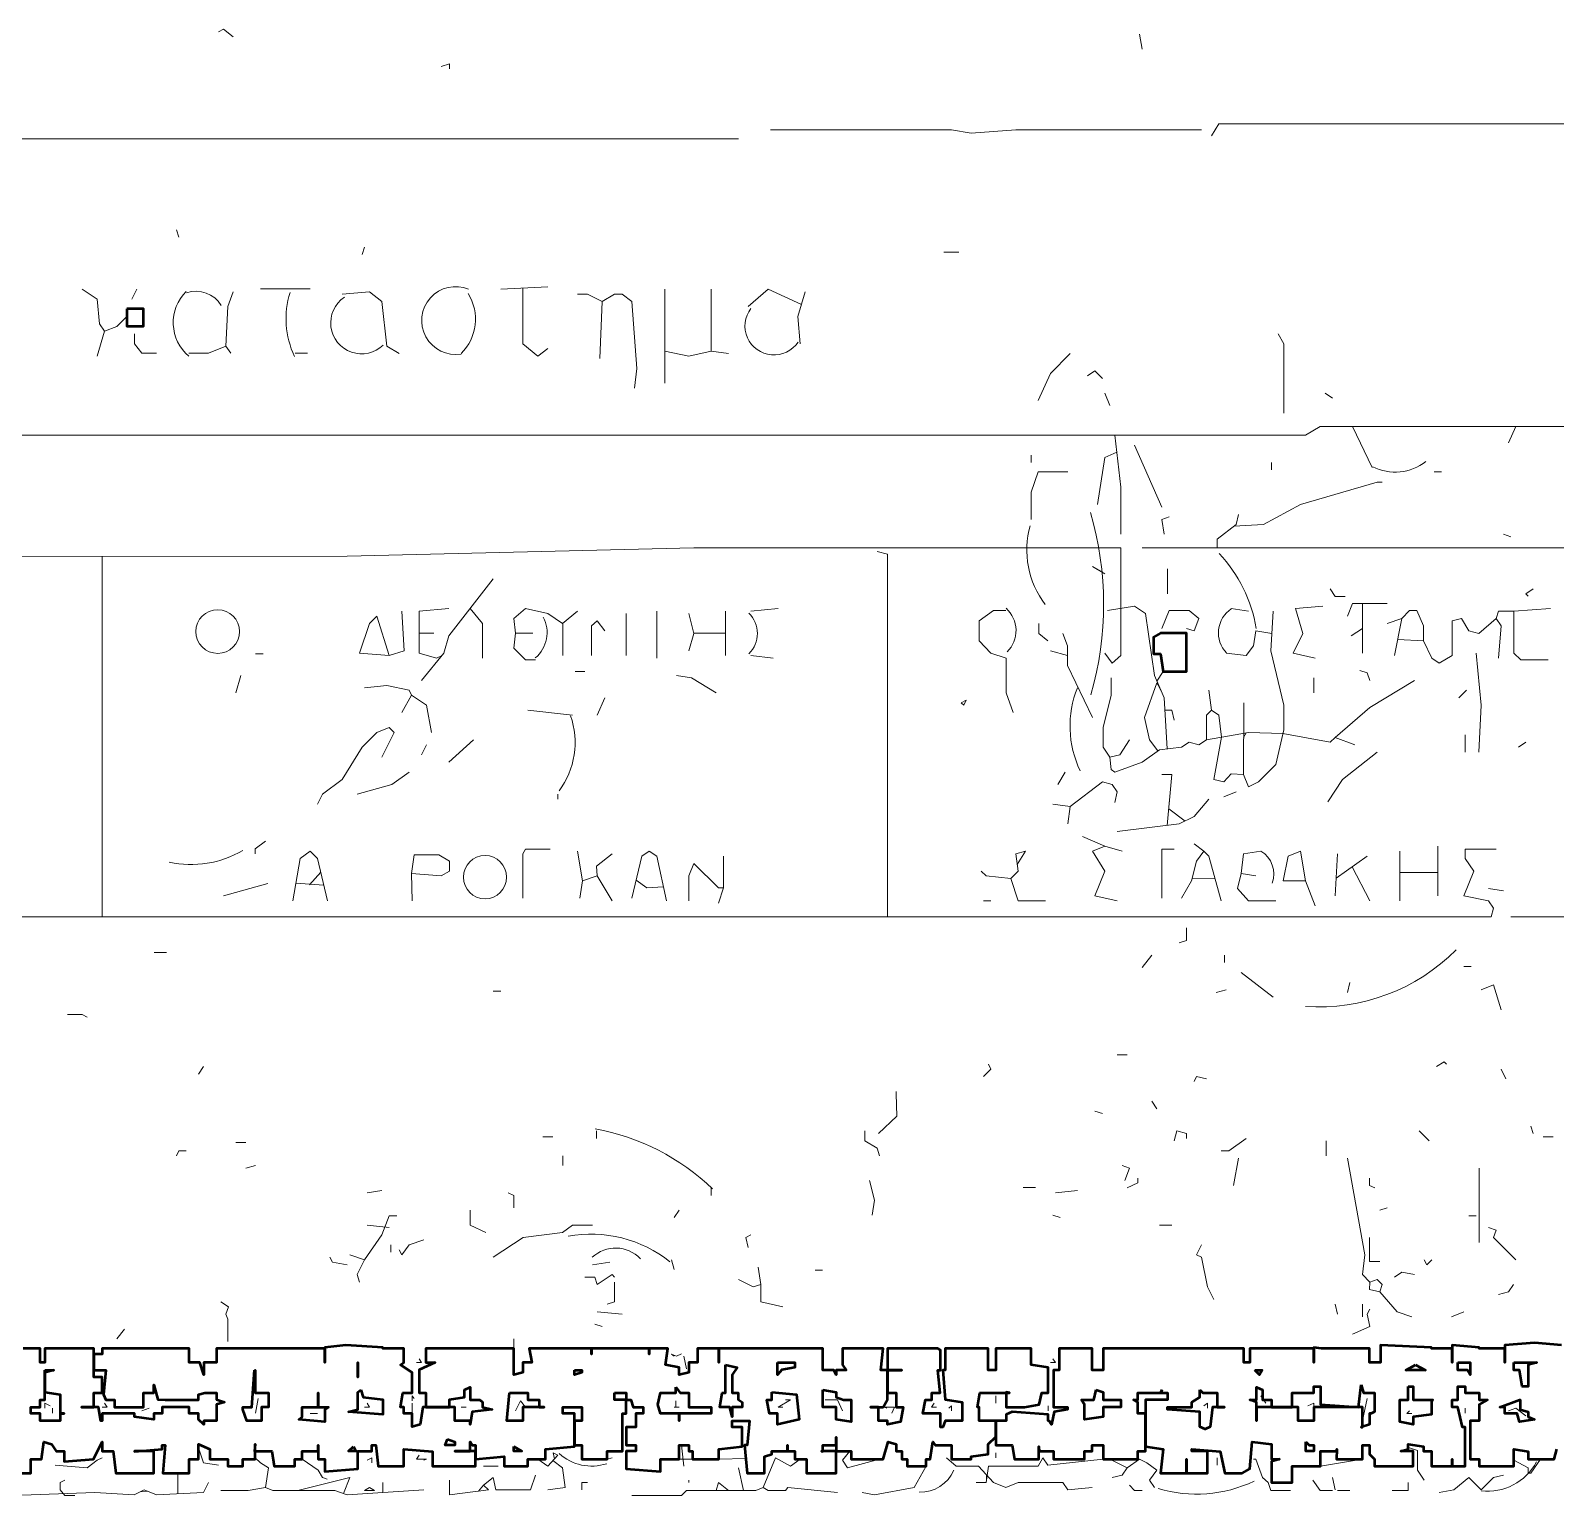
# Model space of a CAD drawing. Header units: metres. Extents: x 0.1 to 48.1, y 1.3 to 34.5.
# Drawn here: x 38.802 to 42.897, y 1.378 to 5.313 of the extents above; entities that cross this region are included whole.
import ezdxf

# ---------------------------------------------------------------- set-up
doc = ezdxf.new("R2010")
doc.units = ezdxf.units.M
for name, color, linetype, lineweight in [('P2D_GRAMMES', 7, 'Continuous', 18), ('P2D_MIKRA', 8, 'Continuous', 13), ('P2D_TOIXOI', 7, 'Continuous', 50), ('P2D_TOXA', 7, 'Continuous', 18)]:
    doc.layers.add(name, color=color, linetype=linetype, lineweight=lineweight)

msp = doc.modelspace()

# ---------------------------------------------------------------- linework, layer by layer
at = {"layer": 'P2D_GRAMMES'}
for p, q in [((39.419869, 4.619246), (39.552853, 4.619246)), ((40.191178, 4.624529), (40.064843, 4.61788)), ((40.505627, 4.61788), (40.505627, 4.365209)), ((40.629708, 4.61788), (40.630026, 4.451649)), ((40.337461, 4.584634), (40.330812, 4.431702)), ((40.630026, 4.451649), (40.676571, 4.445)), ((42.352173, 4.248778), (42.405366, 4.139136)), ((42.791021, 4.248778), (42.771073, 4.205628)), ((38.994414, 3.900639), (38.994414, 2.932735)), ((41.664761, 3.866714), (41.675517, 3.86026)), ((42.379025, 3.773712), (42.379025, 3.640445)), ((40.270969, 3.753482), (40.231073, 3.720236)), ((40.402017, 3.746832), (40.402017, 3.633796)), ((40.483743, 3.753482), (40.483743, 3.627147)), ((40.570183, 3.746832), (40.583482, 3.693639)), ((40.668214, 3.753482), (40.668214, 3.633796)), ((40.809555, 3.760131), (40.736414, 3.753482)), ((42.072906, 3.753482), (42.026361, 3.760131)), ((42.485157, 3.733534), (42.465209, 3.633796)), ((39.845788, 3.694406), (39.885314, 3.694406)), ((40.104738, 3.694406), (40.151283, 3.694406)), ((40.231192, 3.720335), (40.231275, 3.633796)), ((40.583301, 3.694361), (40.668214, 3.694406)), ((42.542863, 3.693639), (42.542863, 3.68034)), ((41.540969, 3.647094), (41.587236, 3.633796)), ((42.473905, 3.677271), (42.542863, 3.673691)), ((40.736414, 3.633796), (40.796257, 3.627147)), ((41.826947, 3.565501), (41.843508, 3.591174)), ((41.834088, 3.547663), (41.8408, 3.534332)), ((41.966518, 3.540707), (41.973168, 3.487513)), ((40.137984, 3.487513), (40.25767, 3.474215)), ((42.060061, 3.507461), (42.059607, 3.314634)), ((42.066457, 3.426532), (42.059842, 3.414356)), ((40.217775, 3.26144), (40.217775, 3.248141)), ((41.860884, 3.24763), (41.859723, 3.234434)), ((41.858652, 3.22226), (41.902686, 3.189628)), ((41.627408, 3.148403), (41.687251, 3.121806)), ((41.926623, 3.128455), (41.95322, 3.108508)), ((42.581591, 3.121806), (42.581591, 2.988822)), ((41.474476, 3.108508), (41.452002, 3.073001)), ((42.312277, 3.101859), (42.305628, 2.988822)), ((42.392068, 3.095209), (42.308403, 3.035986)), ((42.478951, 3.108508), (42.478951, 2.975524)), ((39.581347, 3.05224), (39.551718, 3.0185)), ((39.825471, 3.048665), (39.826589, 2.975524)), ((40.324162, 3.042016), (40.284267, 3.028717)), ((40.324162, 3.042016), (40.364058, 2.975524)), ((41.921321, 3.034106), (41.983094, 3.035538)), ((42.052958, 3.048665), (42.092853, 3.042016)), ((42.351106, 3.066214), (42.398717, 2.975524)), ((42.478951, 3.051394), (42.581591, 3.051394)), ((39.439817, 3.022068), (39.320131, 2.988822)), ((39.514676, 3.022938), (39.589457, 3.017773)), ((42.777723, 2.932735), (43.143429, 2.932735)), ((40.321984, 2.337199), (40.321984, 2.357147)), ((42.692255, 2.257408), (42.692255, 2.057932)), ((40.629708, 2.204215), (40.629708, 2.184267)), ((39.659241, 2.024686), (39.699136, 2.011387)), ((40.523639, 2.011387), (40.530288, 1.984791)), ((40.357408, 2.004738), (40.310864, 1.998089)), ((40.550236, 1.513557), (40.556885, 1.457358)), ((42.26601, 1.457358), (42.379025, 1.475507)), ((39.197376, 1.437915), (39.197568, 1.38271)), ((40.703168, 1.452853), (40.716466, 1.391936)), ((41.369209, 1.433912), (41.369184, 1.420443)), ((39.748166, 1.412958), (39.748624, 1.385908)), ((39.115381, 1.389801), (39.096717, 1.387691))]:
    msp.add_line(p, q, dxfattribs=at)
for points in [[(41.946571, 5.045536), (41.44788, 5.045536), (41.328194, 5.03678), (41.275, 5.045536), (40.789607, 5.045536)], [(45.76322, 4.127027), (45.736623, 4.127027), (45.724723, 4.159084), (45.718606, 4.298717), (45.712489, 5.063377), (45.696728, 5.062011), (41.993115, 5.062011), (41.973168, 5.030131)], [(40.703168, 5.022137), (35.157723, 5.022137), (34.765419, 5.012875), (32.318508, 4.993511), (27.930026, 4.975153), (27.265026, 4.966898)], [(38.941126, 4.61788), (38.981021, 4.591283), (38.98767, 4.524791), (39.000969, 4.504843), (38.981021, 4.438351)], [(39.346728, 4.61123), (39.331971, 4.571335), (39.32678, 4.464948)], [(39.792225, 4.445), (39.758979, 4.464948), (39.745681, 4.584634), (39.712435, 4.61123), (39.639293, 4.604581)], [(40.123931, 4.620989), (40.124095, 4.471597), (40.164581, 4.438351), (40.191178, 4.458298)], [(40.270969, 4.604355), (40.297565, 4.604355), (40.337461, 4.584634), (40.370707, 4.604355), (40.390654, 4.604355), (40.417251, 4.584634), (40.43055, 4.405105), (40.423901, 4.351911)], [(40.729764, 4.571335), (40.782958, 4.61788), (40.872448, 4.577069)], [(40.882696, 4.61123), (40.862749, 4.544738), (40.869398, 4.471597)], [(39.060693, 4.544738), (39.034215, 4.518141), (39.000969, 4.504843)], [(39.227042, 4.445767), (39.280236, 4.445767), (39.32678, 4.464948)], [(39.32678, 4.464948), (39.340079, 4.445767), (39.340079, 4.445767)], [(42.152696, 4.498194), (42.167745, 4.471597), (42.167745, 4.285419)], [(39.512958, 4.445767), (39.546204, 4.445767), (39.546204, 4.445767)], [(40.505627, 4.451649), (40.570183, 4.438351), (40.630026, 4.451649)], [(41.594162, 4.445), (41.540969, 4.391806), (41.507723, 4.318665)], [(34.788684, 4.224947), (35.676361, 4.225848), (42.225838, 4.225848), (42.265733, 4.248778), (44.812382, 4.248778), (44.91877, 4.252173), (44.938717, 4.265471), (44.99856, 4.248778), (45.720786, 4.248958)], [(41.713848, 4.225848), (41.729814, 4.085942), (41.729814, 3.959607)], [(41.719037, 4.180382), (41.687251, 4.165733), (41.667304, 4.039398), (41.667304, 4.039398)], [(41.587513, 4.127027), (41.507723, 4.127027), (41.489548, 4.072644), (41.489548, 3.999503), (41.489548, 3.999503)], [(42.425314, 4.099387), (42.431963, 4.099387), (42.418665, 4.099387), (42.212539, 4.039398), (42.112801, 3.986204), (42.033196, 3.981113)], [(45.723325, 4.092592), (45.729974, 3.999503), (45.716675, 3.940951), (43.283063, 3.92334), (41.78699, 3.92334)], [(42.046309, 4.012801), (42.03966, 3.986204), (41.989008, 3.946309), (41.989008, 3.92334)], [(41.687251, 3.640445), (41.707199, 3.613848), (41.729814, 3.633796), (41.729814, 3.92334), (40.583482, 3.92334), (39.652592, 3.900639), (36.527461, 3.899764), (36.494215, 3.886466), (36.460969, 3.899764), (34.998141, 3.900639), (34.984843, 3.879817), (34.958246, 3.900639), (34.790312, 3.900639)], [(41.075524, 3.913063), (41.103578, 3.906414), (41.103578, 2.932735)], [(41.654005, 3.873168), (41.687251, 3.85322), (41.687251, 3.85322)], [(40.044895, 3.839921), (39.925209, 3.68699), (39.911911, 3.640445), (39.852068, 3.567304)], [(42.445262, 3.773712), (42.352173, 3.773712), (42.338874, 3.740183)], [(39.798874, 3.753482), (39.805524, 3.647094), (39.765628, 3.633796)], [(39.925209, 3.760131), (39.845788, 3.753482), (39.845788, 3.640445), (39.891963, 3.627147), (39.905986, 3.633203)], [(39.982737, 3.760497), (40.016258, 3.720236), (40.016258, 3.627147)], [(40.231073, 3.720236), (40.191178, 3.746832), (40.131335, 3.760131), (40.099824, 3.733534), (40.104738, 3.694406)], [(40.308168, 3.633796), (40.308168, 3.713586), (40.324162, 3.726885), (40.34411, 3.700288)], [(41.421283, 3.754917), (41.388037, 3.754917), (41.349595, 3.726885), (41.349595, 3.673691), (41.381387, 3.640445), (41.422541, 3.627147), (41.422541, 3.534058), (41.44123, 3.480864)], [(41.693901, 3.754917), (41.767042, 3.76678), (41.795915, 3.746832), (41.820236, 3.580602), (41.846832, 3.520759), (41.854698, 3.383477)], [(42.139398, 3.753482), (42.132749, 3.647094), (42.167745, 3.500812), (42.167745, 3.434319), (42.146047, 3.34123), (42.099503, 3.294686), (42.072906, 3.281387), (42.059607, 3.314634), (42.026361, 3.316671), (42.006414, 3.294686), (41.979817, 3.301335), (42.000835, 3.414952), (41.993115, 3.474215), (41.973168, 3.487513), (41.959869, 3.474215), (41.959869, 3.407723)], [(42.272382, 3.76678), (42.199241, 3.760131), (42.219188, 3.693639), (42.192592, 3.640445), (42.252435, 3.627147)], [(42.785638, 3.753482), (42.744476, 3.753482), (42.737827, 3.733534), (42.691283, 3.693639), (42.664686, 3.700288), (42.644738, 3.733534), (42.620087, 3.726885), (42.620087, 3.633796), (42.584895, 3.613848), (42.564948, 3.627147), (42.542863, 3.673691), (42.542863, 3.713586), (42.525052, 3.754917), (42.505105, 3.754917), (42.485157, 3.733534), (42.445262, 3.720236)], [(42.737827, 3.733534), (42.751126, 3.713586), (42.744476, 3.627147), (42.744476, 3.627147)], [(42.88411, 3.760131), (42.785638, 3.753482), (42.785638, 3.640445), (42.804319, 3.622243), (42.877461, 3.622243)], [(40.157932, 3.622243), (40.131335, 3.622243), (40.099824, 3.653743), (40.104738, 3.694406)], [(40.583482, 3.693639), (40.570183, 3.647094), (40.570183, 3.647094)], [(41.574215, 3.693639), (41.587236, 3.660393), (41.587236, 3.607199), (41.654005, 3.467565)], [(42.013063, 3.640445), (42.066257, 3.633796), (42.086204, 3.660393), (42.092853, 3.700288), (42.135621, 3.693044)], [(42.379025, 3.706937), (42.348848, 3.68699), (42.348848, 3.68699)], [(42.684634, 3.640445), (42.697932, 3.500812), (42.691283, 3.374476)], [(40.536937, 3.580602), (40.576832, 3.573953), (40.643325, 3.534058)], [(41.704411, 3.573953), (41.704411, 3.527408), (41.682449, 3.440969), (41.682449, 3.387775), (41.70055, 3.361178), (41.727147, 3.367827), (41.753743, 3.407723)], [(42.518403, 3.567304), (42.398717, 3.494162), (42.305628, 3.414372)], [(39.699136, 3.547356), (39.758979, 3.554005), (39.818822, 3.540707), (39.825471, 3.527408), (39.798874, 3.480864)], [(39.825471, 3.527408), (39.865366, 3.500812), (39.878665, 3.42767), (39.878665, 3.42767)], [(41.838058, 3.540501), (41.826885, 3.560654), (41.793639, 3.467565), (41.806937, 3.407723), (41.829131, 3.377981)], [(41.84874, 3.487463), (41.86678, 3.487735), (41.873429, 3.460916)], [(39.745681, 3.361178), (39.778927, 3.42767), (39.765628, 3.440969), (39.732382, 3.42767), (39.692487, 3.387775), (39.639293, 3.301335), (39.586099, 3.26144), (39.572801, 3.234843)], [(41.70055, 3.361178), (41.704411, 3.327932), (41.713848, 3.321283), (41.78699, 3.34788), (41.833534, 3.381126), (41.893377, 3.387775), (41.913325, 3.401073), (41.939921, 3.394424), (41.959869, 3.407723), (42.072906, 3.42767), (42.165499, 3.424686), (42.29233, 3.401073), (42.305628, 3.414372), (42.358822, 3.394424)], [(42.418665, 3.374476), (42.325576, 3.301335), (42.285681, 3.241492)], [(41.713848, 3.239042), (41.720497, 3.268089), (41.707199, 3.288037), (41.680602, 3.294686), (41.594162, 3.228194)], [(41.85474, 3.177811), (41.86678, 3.314634), (41.840183, 3.314634)], [(41.966518, 3.248141), (41.926623, 3.201597), (41.886728, 3.181649), (41.720497, 3.161702), (41.720497, 3.161702)], [(41.547618, 3.234843), (41.594162, 3.228194), (41.587513, 3.181649)], [(42.737827, 3.114317), (42.654594, 3.114317), (42.654594, 3.08856), (42.677984, 3.055314), (42.651387, 2.988822), (42.71788, 2.975524), (42.731178, 2.955576), (42.724529, 2.932735), (37.218979, 2.932735), (36.946361, 2.92233)], [(40.197827, 3.114317), (40.131335, 3.114317), (40.124095, 3.101859), (40.124095, 2.982173)], [(41.733796, 3.108508), (41.687251, 3.121806), (41.654005, 3.108508), (41.687251, 3.055314), (41.660654, 2.988822), (41.720497, 2.975524)], [(41.839828, 2.982173), (41.839828, 3.114317), (41.873429, 3.114317)], [(39.599398, 2.975524), (39.572801, 3.08856), (39.552853, 3.108508), (39.526257, 3.08856), (39.506309, 2.975524)], [(40.270969, 3.108508), (40.284267, 3.028717), (40.277618, 2.982173)], [(40.364058, 3.101859), (40.321984, 3.068613), (40.324162, 3.042016)], [(40.417251, 2.982173), (40.443848, 3.095209), (40.463796, 3.108508), (40.483743, 3.095209), (40.51034, 2.975524)], [(40.663272, 3.00992), (40.649974, 3.00992), (40.583482, 3.075262), (40.570183, 3.042016), (40.570183, 2.975524)], [(40.663272, 3.095209), (40.663272, 3.00992), (40.649974, 2.968874)], [(41.474476, 3.108508), (41.44788, 3.101859), (41.454529, 3.055314), (41.434581, 3.035366)], [(41.95322, 3.108508), (41.933272, 3.081911), (41.919974, 3.028717), (41.893377, 2.982173), (41.893377, 2.982173)], [(41.95322, 3.108508), (41.966518, 3.095209), (41.999764, 2.975524)], [(42.052958, 3.048665), (42.059607, 3.101859), (42.106152, 3.108508)], [(42.225838, 3.028717), (42.165995, 3.028717), (42.179293, 3.095209), (42.212539, 3.108508), (42.225838, 3.028717), (42.252435, 2.962225)], [(40.428675, 3.030723), (40.457147, 3.00992), (40.502118, 3.012526)], [(41.354791, 3.055314), (41.368089, 3.042016), (41.434581, 3.035366), (41.454529, 2.975493), (41.52767, 2.975493)], [(42.052958, 3.048665), (42.043354, 3.00877), (42.072906, 2.975493), (42.146047, 2.975493), (42.146047, 2.975493)], [(41.126904, 2.456885), (41.126904, 2.463534), (41.126904, 2.456885)], [(41.126904, 2.456885), (41.128717, 2.397042), (41.078993, 2.350497), (41.078993, 2.350497)], [(42.338874, 2.284005), (42.385419, 2.024686), (42.37877, 1.971492), (42.398717, 1.951545), (42.418665, 1.958194), (42.431963, 1.944895), (42.425314, 1.924948)], [(39.785576, 2.129572), (39.765628, 2.129572), (39.745681, 2.07788), (39.699136, 2.011387)], [(40.310864, 2.104429), (40.25767, 2.104429), (40.231073, 2.084529), (40.124686, 2.07123), (40.044895, 2.018037)], [(39.699136, 2.011387), (39.679188, 1.971492), (39.685838, 1.951545), (39.685838, 1.951545)], [(40.756361, 1.99144), (40.76301, 1.944895), (40.743063, 1.938246), (40.703168, 1.958194)], [(40.76301, 1.944895), (40.76301, 1.898351), (40.822853, 1.885052)], [(42.398717, 1.951545), (42.397985, 1.931597), (42.425314, 1.924948), (42.471859, 1.871754), (42.511754, 1.858455)], [(38.867984, 1.459503), (38.954424, 1.452853), (38.981021, 1.472801), (38.994414, 1.47945), (38.994414, 1.47945)], [(39.433168, 1.39966), (39.441004, 1.452853), (39.419869, 1.466152), (39.405561, 1.47945), (39.405561, 1.475507)], [(39.531798, 1.475507), (39.57474, 1.446204), (39.586099, 1.426257), (39.599155, 1.421797)], [(40.164581, 1.475507), (40.191178, 1.457358), (40.217775, 1.486099), (40.205685, 1.492749), (40.208883, 1.476491)], [(40.350685, 1.475507), (40.364058, 1.47945), (40.364058, 1.47945)], [(40.51699, 1.475507), (40.650253, 1.475507), (40.722982, 1.477249)], [(40.76966, 1.39966), (40.802906, 1.47945), (40.842801, 1.457358), (40.869398, 1.475507)], [(40.989084, 1.496876), (41.002382, 1.496876), (40.982435, 1.472801), (40.995733, 1.452853), (41.082173, 1.475507), (41.092147, 1.475507)], [(41.261702, 1.47945), (41.288298, 1.457358), (41.348141, 1.457358), (41.388037, 1.412958), (41.421283, 1.39966), (41.454529, 1.413162), (41.574215, 1.413162), (41.587513, 1.39301), (41.653138, 1.39966)], [(41.341492, 1.413162), (41.368089, 1.413162), (41.374738, 1.457358), (41.507723, 1.457358), (41.521021, 1.47945), (41.534319, 1.459503), (41.682449, 1.475507)], [(41.394017, 1.47945), (41.394017, 1.492749), (41.394017, 1.47945)], [(41.70055, 1.475507), (41.747094, 1.452853), (41.733796, 1.432906), (41.707199, 1.426257)], [(41.747094, 1.452853), (41.78034, 1.475507), (41.800288, 1.466152), (41.826885, 1.446204), (41.806937, 1.419607), (41.820236, 1.39966)], [(42.092853, 1.475507), (42.086204, 1.475507), (42.092853, 1.475507)], [(42.092853, 1.475507), (42.110972, 1.426257), (42.126099, 1.412958), (42.132749, 1.391936), (42.185942, 1.391936), (42.185942, 1.391936)], [(42.785638, 1.472801), (42.82399, 1.452853), (42.82399, 1.437915), (42.830916, 1.437915), (42.857513, 1.475507)], [(40.204764, 1.472039), (40.231073, 1.452853), (40.237723, 1.39966), (40.191178, 1.39301)], [(41.206956, 1.457358), (41.175262, 1.39966), (41.068874, 1.379712), (41.035628, 1.386361)], [(38.754948, 1.378187), (38.974372, 1.386361), (39.080759, 1.379712), (39.107356, 1.39301), (39.140602, 1.379712), (39.266937, 1.386361), (39.280236, 1.412958)], [(39.858717, 1.39301), (39.652592, 1.379712), (39.619346, 1.391936), (39.453115, 1.391936), (39.433168, 1.39966), (39.386623, 1.391936), (39.313482, 1.391936)], [(39.642427, 1.383449), (39.659241, 1.426257), (39.519607, 1.391936)], [(39.926843, 1.419607), (39.926843, 1.379712), (40.031597, 1.39301), (40.018298, 1.406309), (40.005422, 1.389688)], [(40.157932, 1.432906), (40.144634, 1.39301), (40.051545, 1.39301), (40.044895, 1.426257), (40.018298, 1.406309)], [(40.417251, 1.378187), (40.550236, 1.378187), (40.563534, 1.391936), (40.749712, 1.391936), (40.76966, 1.39966), (40.782958, 1.391936), (40.829503, 1.391936), (40.836152, 1.39966), (40.969136, 1.386361)], [(40.570183, 1.412958), (40.570183, 1.419607), (40.570183, 1.412958)], [(40.676571, 1.391936), (40.649974, 1.413162), (40.643325, 1.391936)], [(42.757775, 1.432906), (42.731178, 1.426257), (42.697932, 1.39301), (42.664686, 1.426257), (42.624791, 1.39301), (42.584895, 1.386361)]]:
    msp.add_lwpolyline(points, dxfattribs=at)
for points in [[(39.765628, 3.633796), (39.685838, 3.640445), (39.712435, 3.720236), (39.732382, 3.740183)], [(39.825471, 3.048665), (39.83212, 3.098534), (39.898613, 3.098534), (39.926843, 3.081911), (39.926843, 3.055314), (39.905262, 3.042016)], [(39.699136, 1.391936), (39.712435, 1.39966), (39.725733, 1.391936)]]:
    msp.add_lwpolyline(points, close=True, dxfattribs=at)
at = {"layer": 'P2D_MIKRA'}
for p, q in [((41.78034, 5.302749), (41.78699, 5.262853)), ((39.193796, 4.777461), (39.200445, 4.757513)), ((39.699136, 4.730916), (39.692487, 4.710969)), ((41.255052, 4.717018), (41.294948, 4.717018)), ((39.087408, 4.61788), (39.07411, 4.591283)), ((41.687251, 4.338613), (41.70055, 4.305366)), ((42.279031, 4.338613), (42.298979, 4.325314)), ((41.767042, 4.198979), (41.840183, 4.032749)), ((41.489548, 4.172382), (41.489548, 4.152435)), ((42.135167, 4.152435), (42.135167, 4.132487)), ((42.571597, 4.127027), (42.591545, 4.127027)), ((42.757775, 3.959607), (42.777723, 3.952958)), ((41.135366, 3.92334), (41.168613, 3.92334)), ((41.855072, 3.866518), (41.855072, 3.800026)), ((39.406571, 3.638881), (39.426518, 3.638881)), ((39.366675, 3.580602), (39.353377, 3.534058)), ((40.264319, 3.591174), (40.290916, 3.591174)), ((42.248625, 3.573953), (42.248625, 3.534058)), ((42.658037, 3.540707), (42.638089, 3.520759)), ((40.34411, 3.520759), (40.324162, 3.474215)), ((39.991702, 3.407723), (39.925209, 3.34788)), ((42.654594, 3.421021), (42.654594, 3.374476)), ((42.817618, 3.401073), (42.79767, 3.387775)), ((39.865366, 3.394424), (39.852068, 3.367827)), ((41.580864, 3.321283), (41.560916, 3.288037)), ((42.03966, 3.268089), (42.006414, 3.254791)), ((42.71788, 3.00877), (42.757775, 3.00212)), ((41.36144, 2.975493), (41.381387, 2.975493)), ((39.133953, 2.836259), (39.167199, 2.836259)), ((41.813586, 2.829241), (41.78699, 2.795995)), ((42.008076, 2.829241), (42.008076, 2.809293)), ((42.651387, 2.798513), (42.671335, 2.798513)), ((42.052958, 2.782696), (42.139398, 2.716204)), ((42.345524, 2.756099), (42.338874, 2.729503)), ((40.044895, 2.732465), (40.064843, 2.732465)), ((42.013063, 2.736152), (41.986466, 2.729503)), ((41.720497, 2.561958), (41.747094, 2.561958)), ((39.266937, 2.530026), (39.253639, 2.510079)), ((42.751126, 2.523377), (42.764424, 2.49678)), ((41.813586, 2.436937), (41.826885, 2.41699)), ((41.660654, 2.41034), (41.680602, 2.403691)), ((40.17788, 2.341632), (40.204476, 2.341632)), ((42.531702, 2.357147), (42.558298, 2.33055)), ((42.830916, 2.370445), (42.837565, 2.350497)), ((42.864162, 2.341632), (42.890759, 2.341632)), ((39.353377, 2.326335), (39.379974, 2.326335)), ((42.281691, 2.33055), (42.281691, 2.290654)), ((39.406571, 2.264058), (39.379974, 2.257408)), ((40.231275, 2.290654), (40.231275, 2.264058)), ((42.046309, 2.284005), (42.03301, 2.210864)), ((39.745681, 2.197565), (39.705785, 2.190916)), ((41.467827, 2.205251), (41.501073, 2.205251)), ((41.61411, 2.197565), (41.554267, 2.190916)), ((40.543586, 2.144372), (40.530288, 2.124424)), ((41.547618, 2.131073), (41.567565, 2.124424)), ((42.445262, 2.151021), (42.425314, 2.144372)), ((39.705785, 2.104476), (39.765628, 2.097827)), ((41.833534, 2.104429), (41.86678, 2.104429)), ((42.664686, 2.129572), (42.684634, 2.129572)), ((39.770057, 2.051283), (39.770057, 2.031335)), ((40.909293, 1.983682), (40.929241, 1.983682)), ((42.305628, 1.891702), (42.312277, 1.865105)), ((42.379025, 1.891702), (42.379025, 1.858455)), ((40.324162, 1.871754), (40.390654, 1.865105)), ((42.651387, 1.871754), (42.618141, 1.858455)), ((39.054162, 1.825209), (39.034215, 1.798613)), ((40.317513, 1.838508), (40.337461, 1.831859)), ((40.099824, 1.798613), (40.099824, 1.718822)), ((41.373757, 1.765366), (41.373757, 1.73877)), ((40.556885, 1.752068), (40.563534, 1.718822)), ((39.41322, 1.639031), (39.406571, 1.599136)), ((42.106152, 1.645681), (42.11945, 1.625733)), ((42.392068, 1.639031), (42.37877, 1.579188)), ((38.861335, 1.612435), (38.861335, 1.599136)), ((39.120654, 1.612435), (39.100707, 1.605785)), ((39.552853, 1.597991), (39.572801, 1.597991)), ((39.826589, 1.625733), (39.826589, 1.592487)), ((39.958455, 1.615659), (39.971754, 1.615659)), ((41.534718, 1.619084), (41.534718, 1.605785)), ((42.654594, 1.612435), (42.654594, 1.599136)), ((41.989008, 1.47945), (41.989008, 1.459503)), ((40.018298, 1.457358), (40.058194, 1.457358)), ((42.298979, 1.426257), (42.305628, 1.39301)), ((42.312277, 1.391936), (42.345524, 1.391936))]:
    msp.add_line(p, q, dxfattribs=at)
for points in [[(39.306832, 5.309398), (39.320131, 5.316047), (39.346728, 5.296099)], [(39.905262, 5.216309), (39.926843, 5.222958), (39.926843, 5.20966)], [(39.081666, 4.498194), (39.081666, 4.471597), (39.100707, 4.445767), (39.140602, 4.445767)], [(41.640707, 4.385157), (41.660654, 4.398455), (41.680602, 4.378508)], [(41.860131, 4.006152), (41.840183, 3.999503), (41.846832, 3.959607)], [(42.29233, 3.813325), (42.305628, 3.792945), (42.332225, 3.792945)], [(42.837565, 3.813325), (42.817618, 3.800026), (42.824267, 3.793377)], [(41.840183, 3.706937), (41.860131, 3.754917), (41.913325, 3.754917), (41.939921, 3.733534), (41.926623, 3.700288), (41.906675, 3.706937)], [(41.509687, 3.720236), (41.509687, 3.693639), (41.534319, 3.673691)], [(42.37212, 3.593901), (42.392068, 3.587251), (42.398717, 3.567304)], [(39.818822, 3.321283), (39.772277, 3.288037), (39.679188, 3.26144)], [(39.433168, 3.135105), (39.405561, 3.115157), (39.405561, 3.101859)], [(41.906675, 2.902382), (41.906675, 2.869136), (41.886728, 2.862487)], [(42.697932, 2.736152), (42.731178, 2.74945), (42.751126, 2.682958)], [(38.90123, 2.670286), (38.941126, 2.670286), (38.954424, 2.66301)], [(42.604843, 2.536675), (42.598194, 2.543325), (42.578246, 2.530026)], [(41.374738, 2.536675), (41.381387, 2.523377), (41.36144, 2.503429)], [(41.959869, 2.49678), (41.933272, 2.503429), (41.926623, 2.490131)], [(41.042277, 2.357147), (41.042277, 2.33055), (41.075524, 2.310602), (41.082173, 2.290654)], [(41.906675, 2.337199), (41.906675, 2.350497), (41.880079, 2.357147), (41.873429, 2.33055)], [(42.066257, 2.337199), (42.019712, 2.303736), (41.999764, 2.303736)], [(39.220393, 2.303736), (39.200445, 2.303736), (39.193796, 2.290654)], [(41.733796, 2.264058), (41.753743, 2.257408), (41.740445, 2.224162)], [(41.055576, 2.224162), (41.068874, 2.170969), (41.062225, 2.131073)], [(41.775977, 2.230812), (41.775977, 2.217513), (41.747094, 2.204215)], [(42.397985, 2.230812), (42.397985, 2.210864), (42.412016, 2.204215)], [(40.084791, 2.190916), (40.099824, 2.184267), (40.099824, 2.151021)], [(39.982905, 2.144372), (39.982905, 2.104476), (40.024948, 2.084529)], [(42.71788, 2.097827), (42.737827, 2.091178), (42.731178, 2.07123), (42.791021, 2.011387)], [(39.858717, 2.064581), (39.818822, 2.051283), (39.798874, 2.024686), (39.792225, 2.037984)], [(40.736414, 2.07788), (40.723115, 2.07123), (40.729764, 2.044634)], [(41.946571, 2.051283), (41.933272, 2.024686), (41.946571, 2.018037), (41.962455, 1.938246), (41.979817, 1.905)], [(42.397985, 2.07123), (42.397985, 2.006875), (42.425314, 2.006875)], [(39.606047, 2.018037), (39.612696, 2.004738), (39.652592, 1.998089)], [(42.545, 2.011387), (42.551649, 1.998089), (42.564948, 2.011387)], [(40.290916, 1.964776), (40.317513, 1.964776), (40.324162, 1.944895), (40.364058, 1.971492), (40.370707, 1.964843)], [(42.518403, 1.971492), (42.485157, 1.978141), (42.465209, 1.964843)], [(40.370088, 1.951545), (40.370088, 1.898351), (40.350759, 1.891702)], [(42.784372, 1.944895), (42.771073, 1.924948), (42.744476, 1.918298)], [(39.313482, 1.898351), (39.333429, 1.885052), (39.32678, 1.865105), (39.331971, 1.851806), (39.331971, 1.791963)], [(42.398717, 1.878403), (42.392068, 1.865105), (42.398717, 1.831859), (42.352173, 1.811911)], [(39.845419, 1.745419), (39.852068, 1.735268), (39.83877, 1.735268)], [(40.550236, 1.758717), (40.536937, 1.752068), (40.523639, 1.757768), (40.530288, 1.752068)], [(41.547618, 1.745419), (41.554267, 1.735268), (41.540969, 1.735268)], [(39.83212, 1.639031), (39.826589, 1.645681), (39.826589, 1.632382)], [(38.854686, 1.619084), (38.840944, 1.625733), (38.840944, 1.612435)], [(39.000969, 1.625733), (39.007618, 1.615659), (38.994319, 1.615659)], [(39.705785, 1.625733), (39.712435, 1.615659), (39.699136, 1.615659)], [(40.157932, 1.615659), (40.131335, 1.615659), (40.118037, 1.632382), (40.104738, 1.605785)], [(40.534803, 1.632382), (40.534803, 1.615659), (40.543586, 1.615659), (40.530288, 1.615659)], [(40.829503, 1.635194), (40.842801, 1.635194), (40.809555, 1.615659), (40.822853, 1.615659)], [(40.93589, 1.635194), (40.969136, 1.635194), (40.982435, 1.605785)], [(41.10212, 1.612435), (41.095471, 1.615659), (41.122068, 1.615659), (41.115419, 1.599136)], [(41.228455, 1.625733), (41.221806, 1.615659), (41.235105, 1.615659)], [(41.268351, 1.612435), (41.275449, 1.619084), (41.275449, 1.605785)], [(41.95322, 1.619084), (41.962455, 1.625733), (41.962455, 1.612435)], [(42.232487, 1.619084), (42.248625, 1.625733), (42.248625, 1.612435)], [(42.505105, 1.605785), (42.498455, 1.597991), (42.511754, 1.597991)], [(42.771073, 1.605785), (42.791021, 1.612435), (42.817618, 1.592487)], [(39.253639, 1.506047), (39.266937, 1.466152), (39.306832, 1.459503)], [(39.705785, 1.472801), (39.718899, 1.47945), (39.718899, 1.466152)], [(39.845419, 1.486099), (39.83877, 1.475507), (39.865366, 1.475507), (39.858717, 1.472801)], [(42.505105, 1.506047), (42.526604, 1.499398), (42.526604, 1.446204), (42.545, 1.419607)], [(38.894581, 1.419607), (38.881365, 1.412958), (38.881365, 1.39301), (38.894581, 1.378187), (38.921178, 1.378187)], [(40.297565, 1.413162), (40.282733, 1.413162), (40.282733, 1.39301)], [(41.753743, 1.406309), (41.767042, 1.391936), (41.78699, 1.391936)], [(42.245785, 1.419607), (42.265733, 1.391936), (42.298979, 1.391936)], [(42.50178, 1.412958), (42.50178, 1.391936), (42.45856, 1.391936)]]:
    msp.add_lwpolyline(points, dxfattribs=at)
for points in [[(41.308246, 3.500812), (41.301597, 3.507461), (41.314895, 3.51411)], [(41.394017, 1.625733), (41.394017, 1.639031), (41.394686, 1.645681)]]:
    msp.add_lwpolyline(points, close=True, dxfattribs=at)
at = {"layer": 'P2D_TOIXOI'}
for points in [[(39.060693, 4.565617), (39.060693, 4.519012), (39.105643, 4.519012), (39.105643, 4.565617)], [(41.836859, 3.694406), (41.81812, 3.683665), (41.81812, 3.638881), (41.836859, 3.638881), (41.843508, 3.591174), (41.906675, 3.591174), (41.906675, 3.623822), (41.906675, 3.64377), (41.906675, 3.694406)], [(39.680912, 1.735268), (39.680912, 1.735268), (39.680912, 1.696369), (39.680912, 1.696369)], [(40.668214, 1.728796), (40.699843, 1.722147), (40.685952, 1.702199), (40.685952, 1.65368), (40.702059, 1.65368), (40.702059, 1.635707), (40.713653, 1.629058), (40.713653, 1.615659), (40.685952, 1.615659), (40.685952, 1.589162), (40.679895, 1.615659), (40.653298, 1.615659), (40.659948, 1.65368), (40.668214, 1.65368)], [(40.807827, 1.735268), (40.85477, 1.735268), (40.85477, 1.722147), (40.819529, 1.715497), (40.807827, 1.702199)], [(42.521728, 1.728796), (42.548325, 1.714671), (42.495131, 1.714671)], [(42.635536, 1.735268), (42.66801, 1.735268), (42.66801, 1.702199), (42.661361, 1.714671), (42.635536, 1.714671)], [(42.785638, 1.735268), (42.847539, 1.735268), (42.82399, 1.728796), (42.82399, 1.696369), (42.82399, 1.696369), (42.82399, 1.671368), (42.807644, 1.671368), (42.800995, 1.714671), (42.785638, 1.714671)], [(38.840944, 1.714671), (38.86466, 1.714671), (38.840944, 1.708848), (38.840944, 1.655654), (38.881365, 1.649005), (38.881365, 1.597991), (38.892787, 1.597991), (38.892787, 1.597991), (38.881365, 1.597991), (38.881365, 1.578511), (38.828197, 1.578511), (38.828197, 1.597991), (38.8026, 1.597991), (38.8026, 1.615659), (38.828197, 1.615659), (38.828197, 1.635194), (38.840944, 1.635194)], [(38.972483, 1.714671), (39.004293, 1.714671), (38.997644, 1.649005), (39.004293, 1.635194), (39.02768, 1.635194), (39.02768, 1.615759), (39.03089, 1.615659), (39.081666, 1.615659), (39.081666, 1.615659), (39.105643, 1.615659), (39.105643, 1.65368), (39.13351, 1.65368), (39.13351, 1.675602), (39.143927, 1.635707), (39.163874, 1.635194), (39.253449, 1.635194), (39.253449, 1.649005), (39.270262, 1.65368), (39.301543, 1.65368), (39.301543, 1.635707), (39.323455, 1.629058), (39.301543, 1.622408), (39.301543, 1.578511), (39.267768, 1.578511), (39.267768, 1.569215), (39.253449, 1.582513), (39.253449, 1.597991), (39.227912, 1.597991), (39.227912, 1.615659), (39.155825, 1.615659), (39.155825, 1.597991), (39.13351, 1.597991), (39.13351, 1.582513), (39.081666, 1.589162), (39.081666, 1.597991), (38.994414, 1.597991), (38.994414, 1.578511), (38.990995, 1.578511), (38.984346, 1.615659), (38.939107, 1.615659), (38.939107, 1.615659), (38.972483, 1.615659), (38.972483, 1.65368), (38.994414, 1.65368), (38.994414, 1.696369), (38.972483, 1.696369)], [(39.403246, 1.714671), (39.405561, 1.714671), (39.405561, 1.65368), (39.441004, 1.65368), (39.441004, 1.635194), (39.441004, 1.635194), (39.441004, 1.615659), (39.422616, 1.615659), (39.422616, 1.578511), (39.383298, 1.578511), (39.371995, 1.60911), (39.371995, 1.615659), (39.396597, 1.615659)], [(40.262706, 1.714671), (40.282733, 1.714671), (40.282733, 1.708848), (40.262706, 1.702199)], [(42.089529, 1.714671), (42.109476, 1.714671), (42.102827, 1.702199)], [(39.57474, 1.65368), (39.57474, 1.65368), (39.57474, 1.615659), (39.602723, 1.615659), (39.592549, 1.60911), (39.592549, 1.575864), (39.522932, 1.582513), (39.531798, 1.589162), (39.531798, 1.615659), (39.57474, 1.615659)], [(39.689162, 1.662304), (39.695812, 1.642356), (39.748166, 1.635707), (39.748166, 1.595812), (39.655916, 1.602461), (39.680912, 1.60911), (39.680912, 1.655654)], [(40.088115, 1.65368), (40.1376, 1.65368), (40.1376, 1.635194), (40.167906, 1.635194), (40.167906, 1.615759), (40.181204, 1.615659), (40.124095, 1.615659), (40.124095, 1.578511), (40.081466, 1.578511)], [(40.370088, 1.65368), (40.402017, 1.65368), (40.402017, 1.635194), (40.370088, 1.635194)], [(40.534803, 1.668953), (40.546911, 1.65368), (40.570183, 1.65368), (40.570183, 1.615659), (40.629708, 1.615659), (40.629708, 1.597991), (40.543586, 1.597991), (40.543586, 1.578511), (40.543586, 1.578511), (40.543586, 1.597991), (40.493717, 1.597991), (40.487068, 1.622408), (40.493717, 1.65368), (40.534803, 1.65368)], [(40.792932, 1.655654), (40.859424, 1.649005), (40.866073, 1.582513), (40.807827, 1.569215), (40.807827, 1.597991), (40.786283, 1.597991), (40.779634, 1.635194), (40.792932, 1.635194)], [(40.929399, 1.662304), (40.965381, 1.655654), (40.965381, 1.642356), (40.985759, 1.635194), (41.005773, 1.635194), (41.005773, 1.615659), (41.005773, 1.615659), (41.005773, 1.575864), (40.965381, 1.582513), (40.965381, 1.615659), (40.929399, 1.615659), (40.929399, 1.65368), (40.929399, 1.65368)], [(41.663979, 1.662304), (41.682449, 1.655654), (41.682449, 1.635194), (41.729814, 1.635194), (41.729814, 1.615659), (41.704411, 1.615659), (41.704411, 1.615659), (41.682449, 1.615659), (41.682449, 1.589162), (41.632133, 1.582513), (41.632133, 1.622408), (41.624084, 1.635194), (41.65733, 1.635194)], [(41.839828, 1.662304), (41.836859, 1.65368), (41.855072, 1.65368), (41.855072, 1.635194), (41.795915, 1.635194), (41.795915, 1.597991), (41.775977, 1.597991), (41.775977, 1.629058), (41.763717, 1.635194), (41.775977, 1.635194), (41.775977, 1.65368), (41.839828, 1.65368)], [(41.942182, 1.662304), (41.949895, 1.65368), (41.989008, 1.65368), (41.989008, 1.615659), (42.008076, 1.615659), (42.008076, 1.615659), (41.976492, 1.615659), (41.969843, 1.562565), (41.956545, 1.555916), (41.942182, 1.562565), (41.942182, 1.602461), (41.855072, 1.60911), (41.855072, 1.615659), (41.920407, 1.615659), (41.920407, 1.629058), (41.942182, 1.642356)], [(42.375445, 1.675602), (42.382094, 1.65368), (42.410908, 1.65368), (42.410908, 1.602461), (42.402042, 1.597991), (42.397985, 1.597991), (42.397985, 1.569215), (42.375445, 1.561806), (42.379025, 1.561806), (42.379025, 1.615659), (42.248625, 1.615659), (42.248625, 1.578511), (42.206646, 1.578511), (42.206646, 1.615659), (42.094355, 1.615659), (42.094355, 1.578511), (42.094355, 1.578511), (42.094355, 1.629058), (42.07623, 1.635194), (42.094355, 1.635194), (42.094355, 1.65368), (42.094355, 1.65368), (42.094355, 1.668953), (42.110972, 1.662304), (42.110972, 1.635194), (42.135167, 1.635194), (42.135167, 1.615659), (42.190597, 1.615659), (42.190597, 1.65368), (42.248625, 1.65368), (42.248625, 1.671368), (42.26601, 1.671368), (42.26601, 1.622408), (42.368796, 1.615759)], [(42.50178, 1.671368), (42.515079, 1.671368), (42.515079, 1.635194), (42.568272, 1.635194), (42.564251, 1.629058), (42.564251, 1.595812), (42.515079, 1.589162), (42.515079, 1.569215), (42.478951, 1.575864), (42.478951, 1.615659), (42.478951, 1.615659), (42.478951, 1.635194), (42.50178, 1.635194)], [(42.800995, 1.635194), (42.802496, 1.635194), (42.802496, 1.60911), (42.82399, 1.602461), (42.82399, 1.589162), (42.84089, 1.582513), (42.800995, 1.575864), (42.794346, 1.597991), (42.761459, 1.597991), (42.761459, 1.615659), (42.747801, 1.615659)], [(39.921885, 1.529319), (39.941441, 1.52267), (39.941441, 1.513557), (39.915236, 1.513557)], [(42.22655, 1.52267), (42.235812, 1.513557), (42.248625, 1.513557), (42.248625, 1.496876), (42.22655, 1.496876)], [(39.669215, 1.509372), (39.675864, 1.496876), (39.655916, 1.496876)], [(40.099824, 1.509372), (40.121361, 1.496876), (40.099824, 1.496876)]]:
    msp.add_lwpolyline(points, close=True, dxfattribs=at)
for points in [[(38.735, 1.437915), (38.8026, 1.437915), (38.8026, 1.475507), (38.831414, 1.475507), (38.838063, 1.52267), (38.85801, 1.516021), (38.871309, 1.496876), (38.892787, 1.496876), (38.892787, 1.469476), (38.971047, 1.476126), (38.994414, 1.52267), (38.994414, 1.496876), (39.024241, 1.496876), (39.03089, 1.437915), (39.13351, 1.437915), (39.13351, 1.496876), (39.081666, 1.496876), (39.081666, 1.496073), (39.155825, 1.502723), (39.155825, 1.513557), (39.163874, 1.513557), (39.157225, 1.437915), (39.227912, 1.437915), (39.227912, 1.475507), (39.253449, 1.475507), (39.253449, 1.516021), (39.28356, 1.502723), (39.28356, 1.475507), (39.331971, 1.475507), (39.331971, 1.457358), (39.371995, 1.457358), (39.371995, 1.475507), (39.405561, 1.475507), (39.405561, 1.516021), (39.403246, 1.496876), (39.449791, 1.496876), (39.45644, 1.457358), (39.511973, 1.457358), (39.511973, 1.475507), (39.531798, 1.475507), (39.531798, 1.496876), (39.57474, 1.496876), (39.57474, 1.513557), (39.57474, 1.513557), (39.57474, 1.475507), (39.592549, 1.475507), (39.592549, 1.44288), (39.680912, 1.449529), (39.680912, 1.496876), (39.718899, 1.496876), (39.718899, 1.513557), (39.729058, 1.513557), (39.735707, 1.457358), (39.770057, 1.457358), (39.770057, 1.457358), (39.804692, 1.457358), (39.804692, 1.502723), (39.88199, 1.496073), (39.88199, 1.457358), (39.997401, 1.457358), (39.997401, 1.496876), (39.941441, 1.496876), (39.941441, 1.496876), (39.982905, 1.496876), (39.982905, 1.52267), (39.988377, 1.513557), (39.997401, 1.513557), (39.997401, 1.476126), (40.073826, 1.482775), (40.073826, 1.457358), (40.1376, 1.457358), (40.1376, 1.475507), (40.184912, 1.475507), (40.184912, 1.502723), (40.262706, 1.509372), (40.262706, 1.597991), (40.231275, 1.597991), (40.231275, 1.615659), (40.282733, 1.615659), (40.282733, 1.578511), (40.262706, 1.578511), (40.262706, 1.513557), (40.282733, 1.513557), (40.282733, 1.475507), (40.350685, 1.475507), (40.350685, 1.496876), (40.391916, 1.496876), (40.391916, 1.513557), (40.391916, 1.513557), (40.391916, 1.597991), (40.402017, 1.597991), (40.402017, 1.635194), (40.413927, 1.635194), (40.420576, 1.615659), (40.447173, 1.615659), (40.447173, 1.597991), (40.427848, 1.597991), (40.427848, 1.561806), (40.402017, 1.561806), (40.402017, 1.513557), (40.427848, 1.513557), (40.427848, 1.496876), (40.402017, 1.496876), (40.402017, 1.449529), (40.493717, 1.44288), (40.493717, 1.475507), (40.543586, 1.475507), (40.543586, 1.513557), (40.570183, 1.513557), (40.570183, 1.496876), (40.580157, 1.496876), (40.580157, 1.475507), (40.650253, 1.475507), (40.650253, 1.502723), (40.713653, 1.509372), (40.713653, 1.561806), (40.685952, 1.561806), (40.685952, 1.578511), (40.733089, 1.578511), (40.72644, 1.513557), (40.719791, 1.513557), (40.72644, 1.437915), (40.773354, 1.437915), (40.773354, 1.482775), (40.792932, 1.489424), (40.792932, 1.496876), (40.835158, 1.496876), (40.835158, 1.513557), (40.835158, 1.513557), (40.835158, 1.496876), (40.85477, 1.496876), (40.85477, 1.475507), (40.886021, 1.475507), (40.886021, 1.437915), (40.965381, 1.437915), (40.965381, 1.496876), (40.925916, 1.496876), (40.929399, 1.496073), (40.929399, 1.513557), (40.965381, 1.513557), (40.965381, 1.535281), (40.965381, 1.535281), (40.965381, 1.496876), (41.005773, 1.496876), (41.005773, 1.475507), (41.057571, 1.475507), (41.057571, 1.475507), (41.092147, 1.475507), (41.105445, 1.52267), (41.126904, 1.516021), (41.126904, 1.496876), (41.141913, 1.496876), (41.141913, 1.475507), (41.156053, 1.475507), (41.156053, 1.457358), (41.206956, 1.457358), (41.206956, 1.475507), (41.218482, 1.475507), (41.225131, 1.52267), (41.23178, 1.513557), (41.275449, 1.513557), (41.275449, 1.475507), (41.327938, 1.475507), (41.327938, 1.482775), (41.373757, 1.489424), (41.373757, 1.516021), (41.394017, 1.535969), (41.394017, 1.578511), (41.349595, 1.578511), (41.349595, 1.615659), (41.344817, 1.615659), (41.351466, 1.65368), (41.373757, 1.65368), (41.373757, 1.65368), (41.431257, 1.65368), (41.422541, 1.655654), (41.422541, 1.615659), (41.471152, 1.615659), (41.511047, 1.622408), (41.517696, 1.65368), (41.534718, 1.65368), (41.534718, 1.722147), (41.489548, 1.728796), (41.489548, 1.772946), (41.394017, 1.772946), (41.394017, 1.714671), (41.373757, 1.714671), (41.373757, 1.772946), (41.258377, 1.772946), (41.258377, 1.714671), (41.251728, 1.714671), (41.258377, 1.635707), (41.303734, 1.629058), (41.303734, 1.615659), (41.303734, 1.615659), (41.303734, 1.578511), (41.258377, 1.578511), (41.251728, 1.561806), (41.24611, 1.561806), (41.24611, 1.597991), (41.198534, 1.597991), (41.205183, 1.635194), (41.22243, 1.635194), (41.22243, 1.65368), (41.245079, 1.65368), (41.238429, 1.714671), (41.24611, 1.714671), (41.24611, 1.768691), (41.238429, 1.772946), (41.103578, 1.772946), (41.103578, 1.714671), (41.141913, 1.714671), (41.141913, 1.714671), (41.103578, 1.714671), (41.103578, 1.65368), (41.126904, 1.65368), (41.126904, 1.615659), (41.14534, 1.615659), (41.138691, 1.575864), (41.103578, 1.569215), (41.103578, 1.578511), (41.078993, 1.578511), (41.078993, 1.615659), (41.057571, 1.615659), (41.057571, 1.615659), (41.092147, 1.615659), (41.103578, 1.635707), (41.103578, 1.714671), (41.085497, 1.714671), (41.092147, 1.772946), (40.982435, 1.772946), (40.982435, 1.728796), (40.992408, 1.714671), (40.965381, 1.714671), (40.965381, 1.702199), (40.959162, 1.714671), (40.929399, 1.714671), (40.929399, 1.772946), (40.792932, 1.772946), (40.792932, 1.772946), (40.650253, 1.772946), (40.650253, 1.735268), (40.650253, 1.735268), (40.650253, 1.772946), (40.593012, 1.772946), (40.593012, 1.735268), (40.570183, 1.735268), (40.570183, 1.708848), (40.543586, 1.702199), (40.543586, 1.722147), (40.507016, 1.728796), (40.513665, 1.772946), (40.463796, 1.772946), (40.463796, 1.757768), (40.463796, 1.757768), (40.463796, 1.772946), (40.308168, 1.772946), (40.308168, 1.757768), (40.308168, 1.757768), (40.308168, 1.772946), (40.141309, 1.772946), (40.147958, 1.735268), (40.124095, 1.735268), (40.124095, 1.708848), (40.099824, 1.702199), (40.099824, 1.772946), (40.016258, 1.772946), (40.016258, 1.772946), (39.863889, 1.772946), (39.863889, 1.735268), (39.888639, 1.735268), (39.845788, 1.715497), (39.845788, 1.696369), (39.845788, 1.696369), (39.845788, 1.65368), (39.863889, 1.65368), (39.863889, 1.615659), (39.926843, 1.615659), (39.926843, 1.635707), (39.967158, 1.642356), (39.967158, 1.662304), (39.982905, 1.668953), (39.982905, 1.635194), (40.008325, 1.635194), (40.016258, 1.629058), (40.016258, 1.615759), (40.041571, 1.60911), (39.988377, 1.602461), (39.982905, 1.569215), (39.982905, 1.578511), (39.941441, 1.578511), (39.941441, 1.615659), (39.855393, 1.615659), (39.848743, 1.569215), (39.826589, 1.562565), (39.826589, 1.597991), (39.804692, 1.597991), (39.804692, 1.615659), (39.79555, 1.615659), (39.802199, 1.65368), (39.826589, 1.65368), (39.826589, 1.708848), (39.79555, 1.728796), (39.804692, 1.735445), (39.804692, 1.772946), (39.748166, 1.772946), (39.748166, 1.77534), (39.649267, 1.78199), (39.592549, 1.77534), (39.592549, 1.735268), (39.592549, 1.735268), (39.592549, 1.772946), (39.301543, 1.772946), (39.301543, 1.735268), (39.267768, 1.735268), (39.267768, 1.702199), (39.256963, 1.735268), (39.227912, 1.735268), (39.227912, 1.772946), (38.994414, 1.772946), (38.994414, 1.757768), (38.972483, 1.757768), (38.972483, 1.714671), (38.972483, 1.714671), (38.972483, 1.772946), (38.840944, 1.772946), (38.840944, 1.735268), (38.828197, 1.735268), (38.828197, 1.772946), (38.782484, 1.772946)], [(42.913125, 1.78199), (42.84089, 1.788639), (42.761459, 1.78199), (42.761459, 1.735268), (42.761459, 1.735268), (42.761459, 1.772946), (42.692255, 1.772946), (42.692255, 1.77534), (42.620087, 1.78199), (42.620087, 1.735268), (42.620087, 1.735268), (42.620087, 1.772946), (42.564251, 1.772946), (42.564251, 1.77534), (42.427531, 1.78199), (42.427531, 1.735268), (42.397985, 1.735268), (42.397985, 1.772946), (42.269058, 1.772946), (42.248625, 1.77534), (42.248625, 1.735268), (42.248625, 1.735268), (42.248625, 1.772946), (42.07623, 1.772946), (42.07623, 1.735268), (42.060061, 1.735268), (42.060061, 1.772946), (41.682449, 1.772946), (41.682449, 1.714671), (41.653138, 1.714671), (41.653138, 1.772946), (41.564241, 1.772946), (41.564241, 1.714671), (41.549208, 1.714671), (41.549208, 1.65368), (41.549208, 1.65368), (41.549208, 1.615659), (41.587236, 1.615659), (41.587236, 1.60911), (41.550942, 1.602461), (41.544293, 1.569215), (41.537644, 1.578511), (41.534718, 1.578511), (41.534718, 1.595812), (41.437906, 1.602461), (41.422541, 1.595812), (41.422541, 1.578511), (41.394017, 1.578511), (41.394017, 1.513557), (41.437906, 1.513557), (41.444555, 1.475507), (41.509687, 1.475507), (41.509687, 1.509372), (41.511047, 1.496876), (41.549208, 1.496876), (41.549208, 1.475507), (41.632133, 1.475507), (41.632133, 1.496876), (41.653138, 1.496876), (41.653138, 1.513557), (41.653138, 1.513557), (41.653138, 1.513557), (41.682449, 1.513557), (41.682449, 1.475507), (41.775977, 1.475507), (41.775977, 1.496876), (41.795915, 1.496876), (41.795915, 1.597991), (41.795915, 1.597991), (41.795915, 1.509372), (41.843508, 1.502723), (41.836859, 1.437915), (41.906675, 1.437915), (41.906675, 1.475507), (41.906675, 1.475507), (41.906675, 1.437915), (41.962455, 1.437915), (41.962455, 1.496876), (41.920407, 1.496876), (41.920407, 1.502723), (41.99644, 1.496073), (42.009738, 1.437915), (42.056283, 1.437915), (42.07623, 1.449529), (42.08288, 1.52267), (42.135167, 1.516021), (42.135167, 1.475507), (42.156021, 1.475507), (42.135167, 1.469476), (42.135167, 1.413162), (42.190597, 1.413162), (42.190597, 1.457358), (42.26601, 1.457358), (42.26601, 1.496876), (42.310338, 1.496876), (42.310338, 1.502723), (42.308953, 1.475507), (42.379025, 1.475507), (42.379025, 1.513557), (42.397985, 1.513557), (42.397985, 1.489424), (42.410908, 1.476126), (42.410908, 1.457358), (42.515079, 1.457358), (42.515079, 1.496876), (42.481832, 1.496876), (42.50178, 1.502723), (42.50178, 1.516021), (42.542863, 1.509372), (42.542863, 1.496876), (42.564251, 1.496876), (42.564251, 1.457358), (42.620087, 1.457358), (42.620087, 1.475507), (42.620087, 1.475507), (42.620087, 1.457358), (42.654594, 1.457358), (42.654594, 1.561806), (42.648063, 1.561806), (42.634764, 1.615659), (42.620087, 1.615659), (42.620087, 1.635194), (42.635536, 1.635194), (42.635536, 1.671368), (42.654594, 1.671368), (42.654594, 1.65368), (42.692255, 1.65368), (42.692255, 1.635194), (42.714555, 1.635194), (42.692255, 1.622408), (42.692255, 1.578511), (42.66801, 1.578511), (42.66801, 1.475507), (42.692255, 1.475507), (42.692255, 1.457358), (42.785638, 1.457358), (42.785638, 1.502723), (42.82399, 1.496073), (42.82399, 1.475507), (42.894084, 1.475507), (42.900733, 1.502723)]]:
    msp.add_lwpolyline(points, dxfattribs=at)
at = {"layer": 'P2D_TOXA'}
for centre, radius in [((39.304875, 3.698504), 0.058704), ((40.022672, 3.038839), 0.058031)]:
    msp.add_circle(centre, radius, dxfattribs=at)
for centre, radius, start, end in [((39.303963, 4.528172), 0.118604, 135.176267, 229.423788), ((39.246067, 4.531981), 0.080559, 31.845806, 107.950737), ((39.722335, 4.538409), 0.234114, 162.382991, 205.542496), ((39.691238, 4.527416), 0.08303, 123.947306, 314.361426), ((39.943802, 4.533774), 0.091192, 67.637903, 279.372682), ((39.867367, 4.537464), 0.1297, 314.570776, 32.080037), ((40.798802, 4.519316), 0.077993, 143.002466, 325.943258), ((42.467062, 4.259687), 0.133001, 242.897302, 308.26185), ((40.80624, 3.770943), 0.877716, 343.97239, 16.337532), ((41.717952, 3.917408), 0.240323, 164.221959, 217.411612), ((41.710083, 3.642206), 0.389208, 9.598612, 43.076596), ((40.099946, 3.6959), 0.089514, 310.143881, 27.633972), ((40.678583, 3.693256), 0.075665, 314.204132, 46.161878), ((41.368456, 3.701067), 0.080253, 314.453478, 48.19037), ((42.070293, 3.694726), 0.078013, 123.888812, 223.485185), ((41.869838, 3.444539), 0.276242, 158.097089, 205.733185), ((40.047902, 3.400261), 0.216728, 323.175787, 19.420185), ((39.234131, 3.34356), 0.27078, 257.336686, 300.633178), ((42.069455, 3.047221), 0.071602, 340.220237, 59.088158), ((42.262333, 3.209787), 0.519506, 265.986786, 315.142127), ((40.20936, 1.76021), 0.612266, 46.097325, 79.730536), ((40.305693, 1.735896), 0.344387, 51.651867, 99.975769), ((40.373319, 1.951467), 0.091386, 43.345848, 133.344078), ((40.309033, 1.586326), 0.129197, 227.681612, 288.211957), ((41.192472, 1.483983), 0.09668, 267.705058, 337.040744), ((42.714994, 1.53836), 0.148792, 263.305046, 332.011451), ((41.93346, 1.740792), 0.359049, 253.264292, 295.479522)]:
    msp.add_arc(centre, radius, start, end, dxfattribs=at)

doc.saveas('drawing.dxf')
